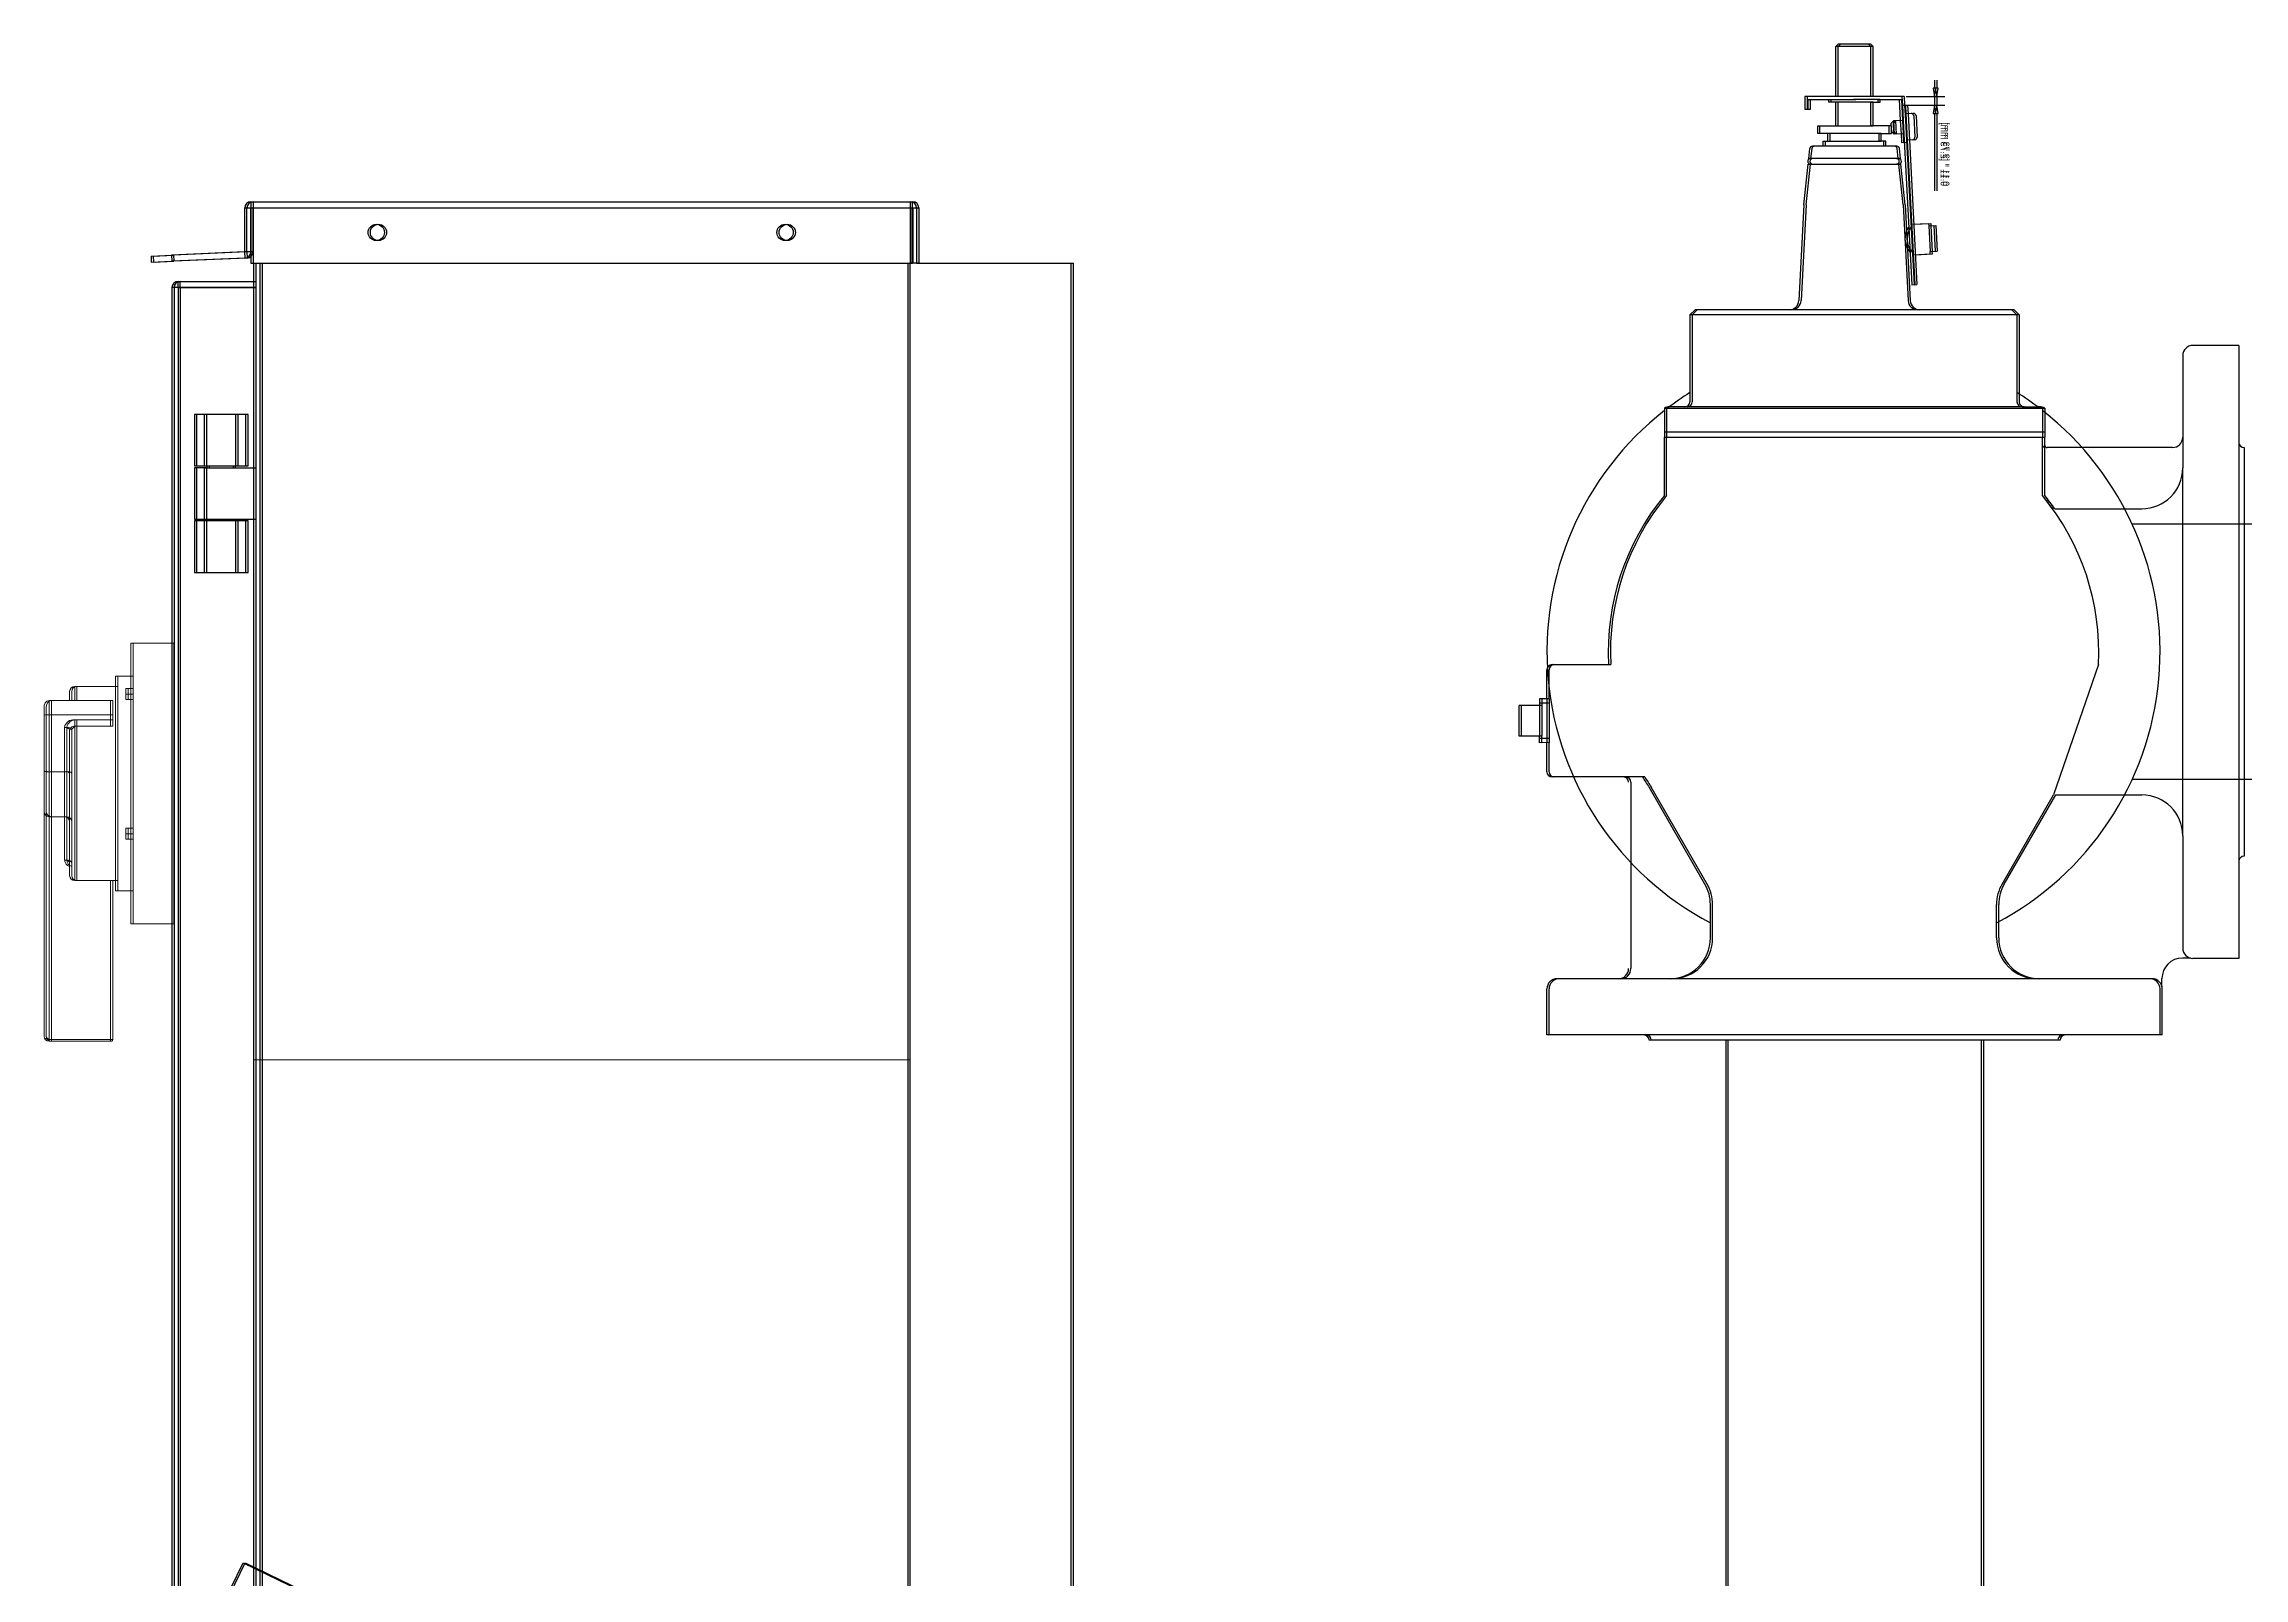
# Model space of a CAD drawing. Header units: inches. Extents: x 2625 to 3066, y 1222 to 1501.
# Drawn here: x 2900.19 to 2927.1, y 1335.55 to 1354.32 of the extents above; entities that cross this region are included whole.
import ezdxf

# ---------------------------------------------------------------- set-up
doc = ezdxf.new("R2010")
doc.units = ezdxf.units.IN
doc.header["$MEASUREMENT"] = 0
for name, color, linetype in [('External Disconnect 1 H1', 7, 'Continuous'), ('Internal Disconnect 1 H1', 7, 'Continuous'), ('WDPUMP', 7, 'Continuous'), ('WEPC', 7, 'Continuous'), ('WSPUMP', 7, 'Continuous')]:
    doc.layers.add(name, color=color, linetype=linetype)

msp = doc.modelspace()

# ---------------------------------------------------------------- linework, layer by layer
at = {"layer": 'External Disconnect 1 H1', "color": 7, "linetype": 'Continuous', "lineweight": 15}
for p, q in [((2902.758, 1341.8906), (2910.758, 1341.8906)), ((2902.758, 1335.6739), (2902.758, 1341.8906)), ((2902.7849, 1341.8906), (2910.7849, 1341.8906)), ((2902.7849, 1335.6739), (2902.7849, 1341.8906)), ((2910.758, 1310.3906), (2910.758, 1341.8906)), ((2910.7849, 1310.3906), (2910.7849, 1341.8906))]:
    msp.add_line(p, q, dxfattribs=at)
at = {"layer": 'External Disconnect 1 H1', "color": 7, "linetype": 'Continuous'}
for points in [[(2902.6288, 1335.7367), (2904.9044, 1334.6316), (2904.1514, 1333.0811), (2901.8758, 1334.1861)], [(2902.6556, 1335.7367), (2904.9312, 1334.6316), (2904.1783, 1333.0811), (2901.9027, 1334.1861)]]:
    msp.add_lwpolyline(points, close=True, dxfattribs=at)
at = {"layer": 'Internal Disconnect 1 H1', "color": 7, "linetype": 'Continuous', "lineweight": 15}
for p, q in [((2901.2569, 1346.9922), (2901.7569, 1346.9922)), ((2901.2569, 1346.9922), (2901.2569, 1343.5547)), ((2901.2838, 1346.9922), (2901.7838, 1346.9922)), ((2901.2838, 1346.9922), (2901.2838, 1343.5547)), ((2901.0694, 1346.586), (2901.2569, 1346.586)), ((2901.0694, 1346.586), (2901.0694, 1343.961)), ((2901.0963, 1346.586), (2901.2838, 1346.586)), ((2901.0963, 1346.586), (2901.0963, 1343.961)), ((2900.5069, 1346.3985), (2900.5069, 1346.29)), ((2900.5338, 1346.3985), (2900.5338, 1346.29)), ((2900.5694, 1346.461), (2901.0694, 1346.461)), ((2900.5694, 1346.29), (2900.5694, 1346.461)), ((2900.5963, 1346.461), (2901.0963, 1346.461)), ((2900.5963, 1346.29), (2900.5963, 1346.461)), ((2901.1944, 1346.4357), (2901.2569, 1346.4357)), ((2901.1944, 1346.3677), (2901.1944, 1346.4357)), ((2901.1944, 1346.3677), (2901.2569, 1346.3677)), ((2901.1944, 1346.2996), (2901.1944, 1346.3677)), ((2901.2213, 1346.4357), (2901.2838, 1346.4357)), ((2901.2213, 1346.3677), (2901.2213, 1346.4357)), ((2901.2213, 1346.3677), (2901.2838, 1346.3677)), ((2901.2213, 1346.2996), (2901.2213, 1346.3677)), ((2900.1944, 1346.2036), (2900.1944, 1346.1112)), ((2900.1944, 1346.1112), (2900.1944, 1345.4281)), ((2900.2213, 1346.2036), (2900.2213, 1346.1112)), ((2900.2213, 1346.1112), (2900.2213, 1345.4281)), ((2900.2569, 1346.29), (2901.0069, 1346.29)), ((2900.2569, 1346.1132), (2900.2569, 1346.29)), ((2900.2569, 1346.1132), (2901.0069, 1346.1132)), ((2900.2569, 1345.4159), (2900.2569, 1346.1132)), ((2900.2838, 1346.29), (2901.0338, 1346.29)), ((2900.2838, 1346.1132), (2900.2838, 1346.29)), ((2900.2838, 1346.1132), (2901.0338, 1346.1132)), ((2900.2838, 1345.4159), (2900.2838, 1346.1132)), ((2901.0069, 1346.054), (2900.5694, 1346.054)), ((2900.5694, 1345.9749), (2900.5694, 1346.054)), ((2901.0338, 1346.054), (2900.5963, 1346.054)), ((2900.5963, 1345.9749), (2900.5963, 1346.054)), ((2901.0069, 1346.29), (2901.0069, 1346.1132)), ((2901.0069, 1346.1132), (2901.0069, 1346.054)), ((2901.0069, 1345.9749), (2901.0069, 1346.054)), ((2901.0338, 1346.29), (2901.0338, 1346.1132)), ((2901.0338, 1346.1132), (2901.0338, 1346.054)), ((2901.0338, 1345.9749), (2901.0338, 1346.054)), ((2901.1944, 1346.2996), (2901.2569, 1346.2996)), ((2901.2213, 1346.2996), (2901.2838, 1346.2996)), ((2900.4444, 1345.9595), (2900.4444, 1345.4159)), ((2900.4566, 1345.9587), (2900.4444, 1345.9595)), ((2900.4683, 1345.9563), (2900.4566, 1345.9587)), ((2900.4791, 1345.9524), (2900.4683, 1345.9563)), ((2900.4713, 1345.9595), (2900.4713, 1345.4159)), ((2900.4834, 1345.9587), (2900.4713, 1345.9595)), ((2900.4886, 1345.9472), (2900.4791, 1345.9524)), ((2900.4952, 1345.9563), (2900.4834, 1345.9587)), ((2900.4963, 1345.9408), (2900.4886, 1345.9472)), ((2900.506, 1345.9524), (2900.4952, 1345.9563)), ((2900.5021, 1345.9335), (2900.4963, 1345.9408)), ((2900.5057, 1345.9256), (2900.5021, 1345.9335)), ((2900.5069, 1345.9174), (2900.5057, 1345.9256)), ((2900.5154, 1345.9472), (2900.506, 1345.9524)), ((2900.5069, 1345.9174), (2900.5069, 1344.1485)), ((2900.5232, 1345.9408), (2900.5154, 1345.9472)), ((2900.529, 1345.9335), (2900.5232, 1345.9408)), ((2900.5326, 1345.9256), (2900.529, 1345.9335)), ((2900.5338, 1345.9174), (2900.5326, 1345.9256)), ((2900.5338, 1345.9174), (2900.5338, 1344.1485)), ((2900.5694, 1345.9749), (2901.0069, 1345.9749)), ((2900.5694, 1344.086), (2900.5694, 1345.9749)), ((2900.5963, 1345.9749), (2901.0338, 1345.9749)), ((2900.5963, 1344.086), (2900.5963, 1345.9749)), ((2900.1944, 1345.6172), (2900.1944, 1345.5805)), ((2900.2213, 1345.6172), (2900.2213, 1345.5805)), ((2900.1944, 1345.4281), (2900.1944, 1344.9297)), ((2900.2213, 1345.4281), (2900.2213, 1344.9297)), ((2900.2569, 1345.4159), (2900.4444, 1345.4159)), ((2900.2569, 1344.8672), (2900.2569, 1345.4159)), ((2900.2838, 1345.4159), (2900.4713, 1345.4159)), ((2900.2838, 1344.8672), (2900.2838, 1345.4159)), ((2900.4444, 1345.4159), (2900.4444, 1344.8672)), ((2900.4713, 1345.4159), (2900.4713, 1344.8672)), ((2900.1944, 1344.9536), (2900.1944, 1342.182)), ((2900.2213, 1344.9536), (2900.2213, 1342.182)), ((2900.4444, 1344.8672), (2900.2569, 1344.8672)), ((2900.2569, 1342.1399), (2900.2569, 1344.8672)), ((2900.4713, 1344.8672), (2900.2838, 1344.8672)), ((2900.2838, 1342.1399), (2900.2838, 1344.8672)), ((2900.4444, 1344.8672), (2900.4444, 1344.3379)), ((2900.4713, 1344.8672), (2900.4713, 1344.3379)), ((2901.1944, 1344.7281), (2901.2569, 1344.7281)), ((2901.1944, 1344.6589), (2901.1944, 1344.7281)), ((2901.2213, 1344.7281), (2901.2838, 1344.7281)), ((2901.2213, 1344.6589), (2901.2213, 1344.7281)), ((2901.1944, 1344.6589), (2901.2569, 1344.6589)), ((2901.1944, 1344.591), (2901.1944, 1344.6589)), ((2901.1944, 1344.591), (2901.2569, 1344.591)), ((2901.2213, 1344.6589), (2901.2838, 1344.6589)), ((2901.2213, 1344.591), (2901.2213, 1344.6589)), ((2901.2213, 1344.591), (2901.2838, 1344.591)), ((2900.4444, 1344.3379), (2900.4566, 1344.3371)), ((2900.4566, 1344.3371), (2900.4683, 1344.3347)), ((2900.4683, 1344.3347), (2900.4791, 1344.3308)), ((2900.4713, 1344.3379), (2900.4834, 1344.3371)), ((2900.4791, 1344.3308), (2900.4886, 1344.3256)), ((2900.4834, 1344.3371), (2900.4952, 1344.3347)), ((2900.4886, 1344.3256), (2900.4963, 1344.3192)), ((2900.4952, 1344.3347), (2900.506, 1344.3308)), ((2900.4963, 1344.3192), (2900.5021, 1344.3119)), ((2900.5021, 1344.3119), (2900.5057, 1344.304)), ((2900.5057, 1344.304), (2900.5069, 1344.2958)), ((2900.506, 1344.3308), (2900.5154, 1344.3256)), ((2900.5154, 1344.3256), (2900.5232, 1344.3192)), ((2900.5232, 1344.3192), (2900.529, 1344.3119)), ((2900.529, 1344.3119), (2900.5326, 1344.304)), ((2900.5326, 1344.304), (2900.5338, 1344.2958)), ((2901.0694, 1344.086), (2900.5694, 1344.086)), ((2901.0963, 1344.086), (2900.5963, 1344.086)), ((2901.0069, 1344.086), (2901.0069, 1342.1399)), ((2901.0338, 1344.086), (2901.0338, 1342.1399)), ((2901.2569, 1343.961), (2901.0694, 1343.961)), ((2901.2838, 1343.961), (2901.0963, 1343.961)), ((2901.7569, 1343.5547), (2901.2569, 1343.5547)), ((2901.7838, 1343.5547), (2901.2838, 1343.5547)), ((2900.1944, 1342.182), (2900.1956, 1342.1738)), ((2900.1956, 1342.1738), (2900.1991, 1342.1659)), ((2900.1991, 1342.1659), (2900.2049, 1342.1586)), ((2900.2049, 1342.1586), (2900.2127, 1342.1522)), ((2900.2127, 1342.1522), (2900.2221, 1342.147)), ((2900.2213, 1342.182), (2900.2225, 1342.1738)), ((2900.2221, 1342.147), (2900.2329, 1342.1431)), ((2900.2225, 1342.1738), (2900.226, 1342.1659)), ((2900.226, 1342.1659), (2900.2318, 1342.1586)), ((2900.2318, 1342.1586), (2900.2396, 1342.1522)), ((2900.2329, 1342.1431), (2900.2447, 1342.1407)), ((2900.2396, 1342.1522), (2900.249, 1342.147)), ((2900.2447, 1342.1407), (2900.2569, 1342.1399)), ((2900.249, 1342.147), (2900.2598, 1342.1431)), ((2901.0069, 1342.1399), (2900.2569, 1342.1399)), ((2900.2569, 1342.1195), (2900.2569, 1342.1399)), ((2900.9886, 1342.1195), (2900.2569, 1342.1195)), ((2900.2598, 1342.1431), (2900.2716, 1342.1407)), ((2900.2716, 1342.1407), (2900.2838, 1342.1399)), ((2901.0338, 1342.1399), (2900.2838, 1342.1399)), ((2900.2838, 1342.1195), (2900.2838, 1342.1399)), ((2901.0154, 1342.1195), (2900.2838, 1342.1195)), ((2901.0069, 1342.1378), (2901.0069, 1342.1399)), ((2901.0338, 1342.1378), (2901.0338, 1342.1399))]:
    msp.add_line(p, q, dxfattribs=at)
at = {"layer": 'Internal Disconnect 1 H1', "color": 7, "linetype": 'Continuous', "lineweight": 15, "ltscale": 5}
for p, q in [((2901.7569, 1346.9922), (2901.7569, 1343.5547)), ((2901.7838, 1346.9922), (2901.7838, 1343.5547))]:
    msp.add_line(p, q, dxfattribs=at)
at = {"layer": 'Internal Disconnect 1 H1', "color": 7, "linetype": 'Continuous', "lineweight": 15}
for centre, radius, start, end in [((2900.5694, 1346.3985), 0.0625, 90, 180), ((2900.5963, 1346.3985), 0.0625, 90, 180), ((2900.2711, 1346.2139), 0.0774, 100.59591, 187.64363), ((2900.2413, 1345.6198), 0.4936, 88.188, 95.45062), ((2900.298, 1346.2139), 0.0774, 100.59591, 187.64363), ((2900.2681, 1345.6198), 0.4936, 88.188, 95.45062), ((2900.5582, 1345.9388), 0.1157, 84.46653, 169.67536), ((2900.5851, 1345.9388), 0.1157, 84.46653, 169.67536), ((2900.5658, 1345.916), 0.059, 86.56777, 178.67973), ((2900.5927, 1345.916), 0.059, 86.56777, 178.67973), ((2900.2411, 1345.5014), 0.0869, 237.46461, 280.42911), ((2900.268, 1345.5014), 0.0869, 237.46461, 280.42911), ((2900.4619, 1345.352), 0.0663, 47.26922, 105.33141), ((2900.4888, 1345.352), 0.0663, 47.26922, 105.33141), ((2900.2569, 1344.9297), 0.0625, 180, 270), ((2900.2838, 1344.9297), 0.0625, 180, 270), ((2900.4444, 1344.8047), 0.0625, 0, 90), ((2900.4713, 1344.8047), 0.0625, 0, 90), ((2900.5401, 1344.3465), 0.0961, 185.1377, 249.78123), ((2900.567, 1344.3465), 0.0961, 185.1377, 249.78123), ((2900.5694, 1344.1485), 0.0625, 180, 270), ((2900.5963, 1344.1485), 0.0625, 180, 270), ((2900.2569, 1342.182), 0.0625, 180, 270), ((2900.2838, 1342.182), 0.0625, 180, 270), ((2900.9904, 1342.136), 0.0166, 263.78448, 6.21552), ((2901.0172, 1342.136), 0.0166, 263.78448, 6.21552)]:
    msp.add_arc(centre, radius, start, end, dxfattribs=at)
at = {"layer": 'WDPUMP', "color": 7, "linetype": 'Continuous'}
for p, q in [((2922.1129, 1354.2901), (2922.1442, 1354.3214)), ((2922.1129, 1353.6793), (2922.1129, 1354.2901)), ((2922.5409, 1354.2901), (2922.1129, 1354.2901)), ((2922.1442, 1354.3214), (2922.5096, 1354.3214)), ((2922.5409, 1354.2901), (2922.5096, 1354.3214)), ((2922.5409, 1353.6793), (2922.5409, 1354.2901)), ((2923.3182, 1353.8793), (2923.3182, 1353.7793)), ((2922.9204, 1353.6793), (2921.7334, 1353.6793)), ((2921.7334, 1353.6793), (2921.7334, 1353.5184)), ((2921.7693, 1353.6434), (2922.0269, 1353.6434)), ((2921.7693, 1353.6434), (2921.7693, 1353.5184)), ((2922.0269, 1353.6434), (2922.3269, 1353.6434)), ((2922.0269, 1353.6084), (2922.0269, 1353.6434)), ((2922.1129, 1353.6084), (2922.0269, 1353.6084)), ((2922.5409, 1353.6084), (2922.1129, 1353.6084)), ((2922.1129, 1353.3186), (2922.1129, 1353.6084)), ((2922.6269, 1353.6434), (2922.3269, 1353.6434)), ((2922.5409, 1353.6084), (2922.6269, 1353.6084)), ((2922.5409, 1353.3186), (2922.5409, 1353.6084)), ((2922.6269, 1353.6084), (2922.6269, 1353.6434)), ((2922.6269, 1353.6434), (2922.8863, 1353.6434)), ((2922.8863, 1353.6434), (2922.8998, 1353.385)), ((2922.9204, 1353.6793), (2922.926, 1353.5718)), ((2922.9704, 1353.6793), (2923.4182, 1353.6793)), ((2923.3358, 1353.7793), (2923.3006, 1353.7793)), ((2923.3006, 1353.7793), (2923.3182, 1353.6793)), ((2923.3182, 1353.6793), (2923.3358, 1353.7793)), ((2923.3182, 1353.6793), (2923.3182, 1353.5718)), ((2921.7693, 1353.5184), (2921.7334, 1353.5184)), ((2921.8894, 1353.3186), (2922.1129, 1353.3186)), ((2921.8894, 1353.2249), (2921.8894, 1353.3186)), ((2922.1129, 1353.3186), (2922.5409, 1353.3186)), ((2922.7644, 1353.3186), (2922.5409, 1353.3186)), ((2922.7644, 1353.2249), (2922.7644, 1353.3186)), ((2922.8149, 1353.3805), (2922.7859, 1353.3484)), ((2922.7859, 1353.3484), (2922.7913, 1353.2459)), ((2922.8998, 1353.385), (2922.8149, 1353.3805)), ((2922.8149, 1353.3805), (2922.8234, 1353.217)), ((2922.8998, 1353.385), (2922.9084, 1353.2214)), ((2922.926, 1353.5718), (2922.9618, 1353.5737)), ((2922.926, 1353.5718), (2922.9357, 1353.3869)), ((2922.9357, 1353.3869), (2922.9443, 1353.2233)), ((2922.9618, 1353.5737), (2922.9674, 1353.4675)), ((2923.0321, 1353.4709), (2922.9674, 1353.4675)), ((2922.9674, 1353.4675), (2922.9842, 1353.1464)), ((2922.976, 1353.5718), (2923.4182, 1353.5718)), ((2923.065, 1353.4413), (2923.0786, 1353.1827)), ((2923.3182, 1353.5718), (2923.3006, 1353.4718)), ((2923.3006, 1353.4718), (2923.3358, 1353.4718)), ((2923.3358, 1353.4718), (2923.3182, 1353.5718)), ((2923.3182, 1353.4718), (2923.3182, 1353.3718)), ((2923.3182, 1353.3718), (2923.3182, 1352.5227)), ((2921.7797, 1352.9187), (2921.7927, 1353.0419)), ((2922.8299, 1353.0699), (2921.8238, 1353.0699)), ((2922.0144, 1353.2249), (2921.8894, 1353.2249)), ((2921.9564, 1353.1311), (2922.0144, 1353.1311)), ((2921.9564, 1353.0699), (2921.9564, 1353.1311)), ((2922.6394, 1353.2249), (2922.0144, 1353.2249)), ((2922.0144, 1353.1311), (2922.0144, 1353.2249)), ((2922.0144, 1353.1311), (2922.6394, 1353.1311)), ((2922.6394, 1353.1311), (2922.6394, 1353.2249)), ((2922.6394, 1353.2249), (2922.7644, 1353.2249)), ((2922.6974, 1353.1311), (2922.6394, 1353.1311)), ((2922.6974, 1353.0699), (2922.6974, 1353.1311)), ((2922.8234, 1353.217), (2922.7913, 1353.2459)), ((2922.9084, 1353.2214), (2922.8234, 1353.217)), ((2922.874, 1352.9187), (2922.861, 1353.0419)), ((2922.9084, 1353.2214), (2922.9139, 1353.1176)), ((2922.9139, 1353.1176), (2922.9497, 1353.1194)), ((2922.9443, 1353.2233), (2923.0411, 1351.3761)), ((2923.049, 1353.1498), (2922.9842, 1353.1464)), ((2922.9842, 1353.1464), (2923.0769, 1351.378)), ((2921.7202, 1352.3526), (2921.7727, 1352.8517)), ((2921.7727, 1352.8517), (2922.881, 1352.8517)), ((2921.7727, 1352.8517), (2921.8001, 1352.8517)), ((2922.874, 1352.9187), (2921.7797, 1352.9187)), ((2921.8001, 1352.9187), (2921.7797, 1352.9187)), ((2922.8537, 1352.9187), (2922.874, 1352.9187)), ((2922.881, 1352.8517), (2922.8537, 1352.8517)), ((2922.9335, 1352.3526), (2922.881, 1352.8517)), ((2921.7202, 1352.3526), (2921.6589, 1351.1813)), ((2922.9335, 1352.3526), (2922.9949, 1351.1813)), ((2923.0382, 1352.116), (2923.2452, 1352.1268)), ((2923.2452, 1352.1268), (2923.2468, 1352.0957)), ((2923.2468, 1352.0957), (2923.3092, 1352.0989)), ((2923.2468, 1352.0957), (2923.2632, 1351.7835)), ((2923.3092, 1352.0989), (2923.3256, 1351.7868)), ((2923.0579, 1351.7415), (2923.2648, 1351.7523)), ((2923.2632, 1351.7835), (2923.3256, 1351.7868)), ((2923.2648, 1351.7523), (2923.2632, 1351.7835)), ((2923.0411, 1351.3761), (2923.0769, 1351.378)), ((2920.3894, 1351.0694), (2920.3269, 1351.0069)), ((2924.3269, 1351.0069), (2920.3269, 1351.0069)), ((2920.3269, 1351.0069), (2920.3269, 1349.9449)), ((2924.2644, 1351.0694), (2920.3894, 1351.0694)), ((2924.2644, 1351.0694), (2924.3269, 1351.0069)), ((2924.3269, 1351.0069), (2924.3269, 1349.9449)), ((2920.0144, 1349.8657), (2924.6394, 1349.8657)), ((2920.0144, 1349.8657), (2920.0144, 1349.5089)), ((2920.2644, 1349.8824), (2920.0769, 1349.8824)), ((2924.3894, 1349.8824), (2920.2644, 1349.8824)), ((2924.3894, 1349.8824), (2924.5769, 1349.8824)), ((2924.6394, 1349.8657), (2924.6394, 1349.5089)), ((2924.6394, 1349.5699), (2920.0144, 1349.5699)), ((2920.0144, 1349.5089), (2924.6394, 1349.5089)), ((2920.0144, 1348.7946), (2920.0144, 1349.5089)), ((2924.6394, 1348.7946), (2924.6394, 1349.5089)), ((2937.7945, 1348.4464), (2925.7358, 1348.4464)), ((2918.5769, 1346.3075), (2918.5769, 1346.6652)), ((2918.6394, 1346.7277), (2919.3312, 1346.7277)), ((2925.3228, 1346.7277), (2924.7737, 1345.1339)), ((2918.488, 1346.2277), (2918.238, 1346.2277)), ((2918.238, 1345.8527), (2918.238, 1346.2277)), ((2918.5769, 1346.3075), (2918.488, 1346.3102)), ((2918.488, 1346.3102), (2918.488, 1346.2277)), ((2918.5769, 1346.2562), (2918.488, 1346.2562)), ((2918.488, 1346.2277), (2918.488, 1345.8527)), ((2918.5769, 1346.3075), (2918.5769, 1345.773)), ((2918.488, 1345.8527), (2918.238, 1345.8527)), ((2918.488, 1345.7702), (2918.488, 1345.8527)), ((2918.5769, 1345.8242), (2918.488, 1345.8242)), ((2918.5769, 1345.773), (2918.488, 1345.7702)), ((2918.5769, 1345.4152), (2918.5769, 1345.773)), ((2919.7474, 1345.3527), (2918.6394, 1345.3527)), ((2937.7945, 1345.3214), (2925.7358, 1345.3214)), ((2920.5099, 1344.0429), (2919.8259, 1345.2276)), ((2924.1439, 1344.0429), (2924.7737, 1345.1339)), ((2920.5769, 1343.3839), (2920.5769, 1343.7929)), ((2924.0769, 1343.3839), (2924.0769, 1343.7929)), ((2920.0769, 1342.8839), (2918.7019, 1342.8839)), ((2924.5769, 1342.8839), (2920.0769, 1342.8839)), ((2925.9519, 1342.8839), (2924.5769, 1342.8839)), ((2918.5769, 1342.1964), (2918.5769, 1342.7589)), ((2926.0769, 1342.1964), (2926.0769, 1342.7589)), ((2919.7644, 1342.1964), (2918.5769, 1342.1964)), ((2924.8894, 1342.1964), (2919.7644, 1342.1964)), ((2924.8269, 1342.1339), (2919.8269, 1342.1339)), ((2920.7644, 1342.1339), (2920.7644, 1308.3906)), ((2923.8894, 1342.1339), (2923.8894, 1308.3906)), ((2926.0769, 1342.1964), (2924.8894, 1342.1964))]:
    msp.add_line(p, q, dxfattribs=at)
for centre, radius, start, end in [((2923.0338, 1353.4397), 0.0313, 3, 93), ((2921.8238, 1353.0386), 0.0313, 90, 174), ((2922.8299, 1353.0386), 0.0313, 6, 90), ((2923.0473, 1353.181), 0.0313, 273, 3), ((2921.8001, 1352.8852), 0.0335, 90, 270), ((2922.8537, 1352.8852), 0.0335, 270, 90), ((2923.2008, 1351.9367), 0.2451, 143.38148, 222.61852), ((2921.5409, 1351.1875), 0.1181, 270, 357), ((2923.1128, 1351.1875), 0.1181, 183, 270), ((2922.3269, 1346.8839), 3.75, 128.07312, 242.18186), ((2920.0769, 1349.7574), 0.125, 90, 120), ((2922.3269, 1346.8839), 3.75, 122.23095, 127.33207), ((2920.2644, 1349.9449), 0.0625, 270, 0), ((2922.3269, 1346.8839), 3.75, 297.81814, 51.92688), ((2922.3269, 1346.8839), 3.75, 52.66793, 57.76905), ((2924.3894, 1349.9449), 0.0625, 180, 270), ((2924.5769, 1349.7574), 0.125, 60, 90), ((2924.6702, 1349.4152), 0.0313, 190.25487, 270), ((2922.3269, 1346.8839), 3, 140.42878, 182.98455), ((2922.3269, 1346.8839), 3, 35.68533, 39.57122), ((2922.3269, 1346.8839), 3, 357.01545, 39.57122), ((2918.6394, 1346.6652), 0.0625, 90, 180), ((2918.6394, 1345.4152), 0.0625, 180, 270), ((2919.5144, 1345.2902), 0.0625, 0, 90), ((2922.3269, 1346.8839), 3, 210.69048, 213.607), ((2920.0769, 1343.7929), 0.5, 0, 30), ((2924.5769, 1343.7929), 0.5, 150, 180), ((2920.0769, 1343.3839), 0.5, 270, 0), ((2924.5769, 1343.3839), 0.5, 180, 270), ((2918.7019, 1342.7589), 0.125, 90, 180), ((2919.4519, 1343.0089), 0.125, 270, 0), ((2925.9519, 1342.7589), 0.125, 0, 90), ((2919.7644, 1342.1339), 0.0625, 0, 90), ((2924.8894, 1342.1339), 0.0625, 90, 180)]:
    msp.add_arc(centre, radius, start, end, dxfattribs=at)
at = {"layer": 'WEPC', "color": 7, "linetype": 'Continuous'}
for p, q in [((2902.6487, 1352.3149), (2902.7234, 1352.3149)), ((2902.6487, 1351.7778), (2902.6487, 1352.3149)), ((2902.6755, 1352.3149), (2902.7502, 1352.3149)), ((2902.6755, 1351.7778), (2902.6755, 1352.3149)), ((2902.7234, 1351.7778), (2902.7234, 1352.3149)), ((2902.7244, 1352.3906), (2902.7244, 1352.3149)), ((2902.7244, 1352.3906), (2910.7917, 1352.3906)), ((2902.7244, 1352.3149), (2910.7917, 1352.3149)), ((2902.7244, 1352.3149), (2902.7244, 1351.6406)), ((2902.7502, 1351.7778), (2902.7502, 1352.3149)), ((2902.7512, 1352.3906), (2902.7512, 1352.3149)), ((2902.7512, 1352.3906), (2910.8186, 1352.3906)), ((2902.7512, 1352.3149), (2910.8186, 1352.3149)), ((2902.7512, 1352.3149), (2902.7512, 1351.6406)), ((2910.7917, 1352.3149), (2910.7917, 1352.3906)), ((2910.7917, 1351.6406), (2910.7917, 1352.3149)), ((2910.7927, 1352.3149), (2910.8674, 1352.3149)), ((2910.7927, 1352.3149), (2910.7927, 1351.6406)), ((2910.8186, 1352.3149), (2910.8186, 1352.3906)), ((2910.8186, 1351.6406), (2910.8186, 1352.3149)), ((2910.8196, 1352.3149), (2910.8943, 1352.3149)), ((2910.8196, 1352.3149), (2910.8196, 1351.6406)), ((2910.8674, 1352.3149), (2910.8674, 1351.6406)), ((2910.8943, 1352.3149), (2910.8943, 1351.6406)), ((2901.5025, 1351.7268), (2901.7523, 1351.7377)), ((2901.5025, 1351.7268), (2901.5058, 1351.6522)), ((2901.5294, 1351.7268), (2901.7792, 1351.7377)), ((2901.5294, 1351.7268), (2901.5327, 1351.6522)), ((2902.6477, 1351.7768), (2901.7523, 1351.7377)), ((2901.7523, 1351.7377), (2901.7555, 1351.6631)), ((2902.651, 1351.7022), (2901.7555, 1351.6631)), ((2902.6746, 1351.7768), (2901.7792, 1351.7377)), ((2901.7792, 1351.7377), (2901.7824, 1351.6631)), ((2902.6778, 1351.7022), (2901.7824, 1351.6631)), ((2902.6477, 1351.7768), (2902.651, 1351.7022)), ((2902.7234, 1351.7778), (2902.6487, 1351.7778)), ((2902.6746, 1351.7768), (2902.6778, 1351.7022)), ((2902.7502, 1351.7778), (2902.6755, 1351.7778)), ((2901.5058, 1351.6522), (2901.7555, 1351.6631)), ((2901.5327, 1351.6522), (2901.7824, 1351.6631)), ((2902.7244, 1351.6406), (2910.7917, 1351.6406)), ((2902.7512, 1351.6406), (2910.8186, 1351.6406)), ((2902.758, 1351.6406), (2902.758, 1335.6739)), ((2902.7849, 1351.6406), (2902.7849, 1335.6739)), ((2902.8337, 1351.6406), (2902.8337, 1335.6372)), ((2902.8606, 1351.6406), (2902.8606, 1335.6372)), ((2910.758, 1351.6406), (2910.758, 1310.3906)), ((2910.7849, 1351.6406), (2910.7849, 1310.3906)), ((2910.8674, 1351.6406), (2910.7927, 1351.6406)), ((2910.8943, 1351.6406), (2910.8196, 1351.6406)), ((2910.8674, 1351.6406), (2912.758, 1351.6406)), ((2910.8943, 1351.6406), (2912.7849, 1351.6406)), ((2912.758, 1286.3906), (2912.758, 1351.6406)), ((2912.7849, 1286.3906), (2912.7849, 1351.6406)), ((2901.8337, 1351.34), (2901.758, 1351.34)), ((2901.758, 1351.34), (2901.758, 1311.3039)), ((2901.8606, 1351.34), (2901.7849, 1351.34)), ((2901.7849, 1351.34), (2901.7849, 1311.3039)), ((2901.8337, 1351.341), (2901.8337, 1351.4157)), ((2901.8337, 1351.4157), (2902.758, 1351.4157)), ((2901.8337, 1351.341), (2902.758, 1351.341)), ((2901.8337, 1351.34), (2901.8337, 1311.3039)), ((2902.758, 1351.34), (2901.8337, 1351.34)), ((2901.8606, 1351.341), (2901.8606, 1351.4157)), ((2901.8606, 1351.4157), (2902.7849, 1351.4157)), ((2901.8606, 1351.341), (2902.7849, 1351.341)), ((2901.8606, 1351.34), (2901.8606, 1311.3039)), ((2902.7849, 1351.34), (2901.8606, 1351.34)), ((2902.033, 1349.7882), (2902.033, 1349.1582)), ((2902.158, 1349.7882), (2902.033, 1349.7882)), ((2902.0599, 1349.7882), (2902.0599, 1349.1582)), ((2902.1849, 1349.7882), (2902.0599, 1349.7882)), ((2902.158, 1349.1582), (2902.158, 1349.7882)), ((2902.538, 1349.7882), (2902.158, 1349.7882)), ((2902.1849, 1349.1582), (2902.1849, 1349.7882)), ((2902.5649, 1349.7882), (2902.1849, 1349.7882)), ((2902.538, 1349.7882), (2902.538, 1349.1582)), ((2902.663, 1349.7882), (2902.538, 1349.7882)), ((2902.5649, 1349.7882), (2902.5649, 1349.1582)), ((2902.6899, 1349.7882), (2902.5649, 1349.7882)), ((2902.663, 1349.1582), (2902.663, 1349.7882)), ((2902.6899, 1349.1582), (2902.6899, 1349.7882)), ((2902.033, 1349.1582), (2902.158, 1349.1582)), ((2902.033, 1349.137), (2902.033, 1348.507)), ((2902.158, 1349.137), (2902.033, 1349.137)), ((2902.0599, 1349.1582), (2902.1849, 1349.1582)), ((2902.0599, 1349.137), (2902.0599, 1348.507)), ((2902.1849, 1349.137), (2902.0599, 1349.137)), ((2902.158, 1349.1582), (2902.538, 1349.1582)), ((2902.158, 1349.137), (2902.758, 1349.137)), ((2902.158, 1348.507), (2902.158, 1349.137)), ((2902.1849, 1349.1582), (2902.5649, 1349.1582)), ((2902.1849, 1349.137), (2902.7849, 1349.137)), ((2902.1849, 1348.507), (2902.1849, 1349.137)), ((2902.1905, 1349.137), (2902.1905, 1349.1582)), ((2902.2174, 1349.137), (2902.2174, 1349.1582)), ((2902.5055, 1349.1582), (2902.5055, 1349.137)), ((2902.5324, 1349.1582), (2902.5324, 1349.137)), ((2902.538, 1349.1582), (2902.663, 1349.1582)), ((2902.5649, 1349.1582), (2902.6899, 1349.1582)), ((2902.033, 1348.507), (2902.158, 1348.507)), ((2902.033, 1348.4857), (2902.033, 1347.8557)), ((2902.158, 1348.4857), (2902.033, 1348.4857)), ((2902.0599, 1348.507), (2902.1849, 1348.507)), ((2902.0599, 1348.4857), (2902.0599, 1347.8557)), ((2902.1849, 1348.4857), (2902.0599, 1348.4857)), ((2902.158, 1348.507), (2902.758, 1348.507)), ((2902.538, 1348.4857), (2902.158, 1348.4857)), ((2902.158, 1347.8557), (2902.158, 1348.4857)), ((2902.1849, 1348.507), (2902.7849, 1348.507)), ((2902.5649, 1348.4857), (2902.1849, 1348.4857)), ((2902.1849, 1347.8557), (2902.1849, 1348.4857)), ((2902.1905, 1348.4857), (2902.1905, 1348.507)), ((2902.2174, 1348.4857), (2902.2174, 1348.507)), ((2902.5055, 1348.507), (2902.5055, 1348.4857)), ((2902.5324, 1348.507), (2902.5324, 1348.4857)), ((2902.538, 1348.4857), (2902.538, 1347.8557)), ((2902.663, 1348.4857), (2902.538, 1348.4857)), ((2902.5649, 1348.4857), (2902.5649, 1347.8557)), ((2902.6899, 1348.4857), (2902.5649, 1348.4857)), ((2902.663, 1347.8557), (2902.663, 1348.4857)), ((2902.6899, 1347.8557), (2902.6899, 1348.4857)), ((2902.033, 1347.8557), (2902.158, 1347.8557)), ((2902.0599, 1347.8557), (2902.1849, 1347.8557)), ((2902.158, 1347.8557), (2902.538, 1347.8557)), ((2902.1849, 1347.8557), (2902.5649, 1347.8557)), ((2902.538, 1347.8557), (2902.663, 1347.8557)), ((2902.5649, 1347.8557), (2902.6899, 1347.8557)), ((2902.758, 1335.6739), (2902.758, 1333.7577)), ((2902.7849, 1335.6739), (2902.7849, 1333.7577)), ((2902.8337, 1335.6372), (2902.8337, 1333.721)), ((2902.8606, 1335.6372), (2902.8606, 1333.721))]:
    msp.add_line(p, q, dxfattribs=at)
for centre in [(2904.258, 1352.0156), (2904.2849, 1352.0156), (2909.258, 1352.0156), (2909.2849, 1352.0156)]:
    msp.add_circle(centre, 0.0995, dxfattribs=at)
for centre, radius, start, end in [((2902.7244, 1352.3149), 0.0757, 90, 180), ((2902.7512, 1352.3149), 0.0757, 90, 180), ((2902.7244, 1352.3149), 0.001, 90, 180), ((2902.7512, 1352.3149), 0.001, 90, 180), ((2910.7917, 1352.3149), 0.0757, 0, 90), ((2910.7917, 1352.3149), 0.001, 0, 90), ((2910.8186, 1352.3149), 0.0757, 0, 90), ((2910.8186, 1352.3149), 0.001, 0, 90), ((2902.6477, 1351.7778), 0.001, 272.5, 0), ((2902.6477, 1351.7778), 0.0757, 272.5, 0), ((2902.6745, 1351.7778), 0.001, 272.5, 0), ((2902.6745, 1351.7778), 0.0757, 272.5, 0), ((2901.8337, 1351.34), 0.0757, 90, 180), ((2901.8606, 1351.34), 0.0757, 90, 180), ((2901.8337, 1351.34), 0.001, 90, 180), ((2901.8606, 1351.34), 0.001, 90, 180)]:
    msp.add_arc(centre, radius, start, end, dxfattribs=at)
at = {"layer": 'WSPUMP', "color": 7, "linetype": 'Continuous'}
for p, q in [((2922.1398, 1354.2901), (2922.1711, 1354.3214)), ((2922.1398, 1353.6793), (2922.1398, 1354.2901)), ((2922.5678, 1354.2901), (2922.1398, 1354.2901)), ((2922.1711, 1354.3214), (2922.5365, 1354.3214)), ((2922.5678, 1354.2901), (2922.5365, 1354.3214)), ((2922.5678, 1353.6793), (2922.5678, 1354.2901)), ((2923.3451, 1353.8793), (2923.3451, 1353.7793)), ((2922.9473, 1353.6793), (2921.7603, 1353.6793)), ((2921.7603, 1353.6793), (2921.7603, 1353.5184)), ((2921.7962, 1353.6434), (2922.0538, 1353.6434)), ((2921.7962, 1353.6434), (2921.7962, 1353.5184)), ((2922.0538, 1353.6434), (2922.3538, 1353.6434)), ((2922.0538, 1353.6084), (2922.0538, 1353.6434)), ((2922.1398, 1353.6084), (2922.0538, 1353.6084)), ((2922.5678, 1353.6084), (2922.1398, 1353.6084)), ((2922.1398, 1353.3186), (2922.1398, 1353.6084)), ((2922.6538, 1353.6434), (2922.3538, 1353.6434)), ((2922.5678, 1353.6084), (2922.6538, 1353.6084)), ((2922.5678, 1353.3186), (2922.5678, 1353.6084)), ((2922.6538, 1353.6084), (2922.6538, 1353.6434)), ((2922.6538, 1353.6434), (2922.9132, 1353.6434)), ((2922.9132, 1353.6434), (2922.9267, 1353.385)), ((2922.9473, 1353.6793), (2922.9529, 1353.5718)), ((2922.9973, 1353.6793), (2923.4451, 1353.6793)), ((2923.3627, 1353.7793), (2923.3275, 1353.7793)), ((2923.3275, 1353.7793), (2923.3451, 1353.6793)), ((2923.3451, 1353.6793), (2923.3627, 1353.7793)), ((2923.3451, 1353.6793), (2923.3451, 1353.5718)), ((2921.7962, 1353.5184), (2921.7603, 1353.5184)), ((2921.9163, 1353.3186), (2922.1398, 1353.3186)), ((2921.9163, 1353.2249), (2921.9163, 1353.3186)), ((2922.1398, 1353.3186), (2922.5678, 1353.3186)), ((2922.7913, 1353.3186), (2922.5678, 1353.3186)), ((2922.7913, 1353.2249), (2922.7913, 1353.3186)), ((2922.8417, 1353.3805), (2922.8128, 1353.3484)), ((2922.8128, 1353.3484), (2922.8182, 1353.2459)), ((2922.9267, 1353.385), (2922.8417, 1353.3805)), ((2922.8417, 1353.3805), (2922.8503, 1353.217)), ((2922.9267, 1353.385), (2922.9353, 1353.2214)), ((2922.9529, 1353.5718), (2922.9887, 1353.5737)), ((2922.9529, 1353.5718), (2922.9626, 1353.3869)), ((2922.9626, 1353.3869), (2922.9712, 1353.2233)), ((2922.9887, 1353.5737), (2922.9943, 1353.4675)), ((2923.059, 1353.4709), (2922.9943, 1353.4675)), ((2922.9943, 1353.4675), (2923.0111, 1353.1464)), ((2923.0029, 1353.5718), (2923.4451, 1353.5718)), ((2923.0919, 1353.4413), (2923.1055, 1353.1827)), ((2923.3451, 1353.5718), (2923.3275, 1353.4718)), ((2923.3275, 1353.4718), (2923.3627, 1353.4718)), ((2923.3627, 1353.4718), (2923.3451, 1353.5718)), ((2923.3451, 1353.4718), (2923.3451, 1353.3718)), ((2923.3451, 1353.3718), (2923.3451, 1352.5227)), ((2921.8066, 1352.9187), (2921.8196, 1353.0419)), ((2922.8568, 1353.0699), (2921.8507, 1353.0699)), ((2922.0413, 1353.2249), (2921.9163, 1353.2249)), ((2921.9833, 1353.1311), (2922.0413, 1353.1311)), ((2921.9833, 1353.0699), (2921.9833, 1353.1311)), ((2922.6663, 1353.2249), (2922.0413, 1353.2249)), ((2922.0413, 1353.1311), (2922.0413, 1353.2249)), ((2922.0413, 1353.1311), (2922.6663, 1353.1311)), ((2922.6663, 1353.1311), (2922.6663, 1353.2249)), ((2922.6663, 1353.2249), (2922.7913, 1353.2249)), ((2922.7243, 1353.1311), (2922.6663, 1353.1311)), ((2922.7243, 1353.0699), (2922.7243, 1353.1311)), ((2922.8503, 1353.217), (2922.8182, 1353.2459)), ((2922.9353, 1353.2214), (2922.8503, 1353.217)), ((2922.9009, 1352.9187), (2922.8879, 1353.0419)), ((2922.9353, 1353.2214), (2922.9407, 1353.1176)), ((2922.9407, 1353.1176), (2922.9766, 1353.1194)), ((2922.9712, 1353.2233), (2923.068, 1351.3761)), ((2923.0758, 1353.1498), (2923.0111, 1353.1464)), ((2923.0111, 1353.1464), (2923.1038, 1351.378)), ((2921.7471, 1352.3526), (2921.7996, 1352.8517)), ((2921.7996, 1352.8517), (2922.9079, 1352.8517)), ((2921.7996, 1352.8517), (2921.827, 1352.8517)), ((2922.9009, 1352.9187), (2921.8066, 1352.9187)), ((2921.827, 1352.9187), (2921.8066, 1352.9187)), ((2922.8806, 1352.9187), (2922.9009, 1352.9187)), ((2922.9079, 1352.8517), (2922.8806, 1352.8517)), ((2922.9604, 1352.3526), (2922.9079, 1352.8517)), ((2921.7471, 1352.3526), (2921.6858, 1351.1813)), ((2922.9604, 1352.3526), (2923.0218, 1351.1813)), ((2923.0651, 1352.116), (2923.272, 1352.1268)), ((2923.272, 1352.1268), (2923.2737, 1352.0957)), ((2923.2737, 1352.0957), (2923.3361, 1352.0989)), ((2923.2737, 1352.0957), (2923.29, 1351.7835)), ((2923.3361, 1352.0989), (2923.3525, 1351.7868)), ((2923.0848, 1351.7415), (2923.2917, 1351.7523)), ((2923.29, 1351.7835), (2923.3525, 1351.7868)), ((2923.2917, 1351.7523), (2923.29, 1351.7835)), ((2923.068, 1351.3761), (2923.1038, 1351.378)), ((2920.4163, 1351.0694), (2920.3538, 1351.0069)), ((2924.3538, 1351.0069), (2920.3538, 1351.0069)), ((2920.3538, 1351.0069), (2920.3538, 1349.9449)), ((2924.2913, 1351.0694), (2920.4163, 1351.0694)), ((2924.2913, 1351.0694), (2924.3538, 1351.0069)), ((2924.3538, 1351.0069), (2924.3538, 1349.9449)), ((2927.0413, 1350.6339), (2926.4788, 1350.6339)), ((2927.0413, 1350.6339), (2927.0413, 1349.4464)), ((2926.3538, 1350.5089), (2926.3538, 1349.1339)), ((2920.0413, 1349.8657), (2924.6663, 1349.8657)), ((2920.0413, 1349.8657), (2920.0413, 1349.5089)), ((2920.2913, 1349.8824), (2920.1038, 1349.8824)), ((2924.4163, 1349.8824), (2920.2913, 1349.8824)), ((2924.4163, 1349.8824), (2924.6038, 1349.8824)), ((2924.6663, 1349.8657), (2924.6663, 1349.5089)), ((2924.6663, 1349.5699), (2920.0413, 1349.5699)), ((2920.0413, 1349.5089), (2924.6663, 1349.5089)), ((2920.0413, 1348.7946), (2920.0413, 1349.5089)), ((2924.6663, 1348.7946), (2924.6663, 1349.5089)), ((2926.2288, 1349.3839), (2924.6971, 1349.3839)), ((2927.0413, 1349.4464), (2927.0413, 1344.3214)), ((2927.1038, 1349.3839), (2927.1038, 1344.3839)), ((2926.3538, 1344.6339), (2926.3538, 1349.1339)), ((2924.7901, 1348.6339), (2925.8538, 1348.6339)), ((2918.6038, 1346.3075), (2918.6038, 1346.6652)), ((2918.6663, 1346.7277), (2919.3581, 1346.7277)), ((2918.5149, 1346.2277), (2918.2649, 1346.2277)), ((2918.2649, 1345.8527), (2918.2649, 1346.2277)), ((2918.6038, 1346.3075), (2918.5149, 1346.3102)), ((2918.5149, 1346.3102), (2918.5149, 1346.2277)), ((2918.6038, 1346.2562), (2918.5149, 1346.2562)), ((2918.5149, 1346.2277), (2918.5149, 1345.8527)), ((2918.6038, 1346.3075), (2918.6038, 1345.773)), ((2918.5149, 1345.8527), (2918.2649, 1345.8527)), ((2918.5149, 1345.7702), (2918.5149, 1345.8527)), ((2918.6038, 1345.8242), (2918.5149, 1345.8242)), ((2918.6038, 1345.773), (2918.5149, 1345.7702)), ((2918.6038, 1345.4152), (2918.6038, 1345.773)), ((2919.7743, 1345.3527), (2918.6663, 1345.3527)), ((2919.6038, 1345.2902), (2919.6038, 1343.0089)), ((2920.5368, 1344.0429), (2919.8528, 1345.2276)), ((2924.1707, 1344.0429), (2924.8006, 1345.1339)), ((2924.8006, 1345.1339), (2925.8538, 1345.1339)), ((2926.3538, 1344.6339), (2926.3538, 1343.2589)), ((2927.0413, 1344.3214), (2927.0413, 1343.1339)), ((2920.6038, 1343.3839), (2920.6038, 1343.7929)), ((2924.1038, 1343.3839), (2924.1038, 1343.7929)), ((2926.4484, 1343.1377), (2926.35, 1343.1377)), ((2927.0413, 1343.1339), (2926.4788, 1343.1339)), ((2920.1038, 1342.8839), (2918.7288, 1342.8839)), ((2924.6038, 1342.8839), (2920.1038, 1342.8839)), ((2925.9788, 1342.8839), (2924.6038, 1342.8839)), ((2926.1, 1342.7893), (2926.1, 1342.8877)), ((2918.6038, 1342.1964), (2918.6038, 1342.7589)), ((2918.6038, 1342.1964), (2918.6038, 1342.7589)), ((2926.1038, 1342.1964), (2926.1038, 1342.7589)), ((2926.1038, 1342.1964), (2926.1038, 1342.7589)), ((2919.7913, 1342.1964), (2918.6038, 1342.1964)), ((2919.7913, 1342.1964), (2918.6038, 1342.1964)), ((2924.9163, 1342.1964), (2919.7913, 1342.1964)), ((2924.9163, 1342.1964), (2919.7913, 1342.1964)), ((2924.8538, 1342.1339), (2919.8538, 1342.1339)), ((2924.8538, 1342.1339), (2919.8538, 1342.1339)), ((2920.7913, 1342.1339), (2920.7913, 1308.3906)), ((2923.9163, 1342.1339), (2923.9163, 1308.3906)), ((2926.1038, 1342.1964), (2924.9163, 1342.1964)), ((2926.1038, 1342.1964), (2924.9163, 1342.1964))]:
    msp.add_line(p, q, dxfattribs=at)
for centre, radius, start, end in [((2923.0607, 1353.4397), 0.0313, 3, 93), ((2921.8507, 1353.0386), 0.0313, 90, 174), ((2922.8568, 1353.0386), 0.0313, 6, 90), ((2923.0742, 1353.181), 0.0313, 273, 3), ((2921.827, 1352.8852), 0.0335, 90, 270), ((2922.8806, 1352.8852), 0.0335, 270, 90), ((2923.2276, 1351.9367), 0.2451, 143.38148, 222.61852), ((2921.5678, 1351.1875), 0.1181, 270, 357), ((2923.1397, 1351.1875), 0.1181, 183, 270), ((2926.4788, 1350.5089), 0.125, 90, 180), ((2920.1038, 1349.7574), 0.125, 90, 120), ((2920.2913, 1349.9449), 0.0625, 270, 0), ((2924.4163, 1349.9449), 0.0625, 180, 270), ((2924.6038, 1349.7574), 0.125, 60, 90), ((2924.6971, 1349.4152), 0.0313, 190.25487, 270), ((2926.2288, 1349.5089), 0.125, 270, 0), ((2927.1038, 1349.4464), 0.0625, 180, 270), ((2925.8538, 1349.1339), 0.5, 270, 0), ((2922.3538, 1346.8839), 3, 140.42878, 182.98455), ((2922.3538, 1346.8839), 3, 35.68533, 39.57122), ((2918.6663, 1346.6652), 0.0625, 90, 180), ((2918.6663, 1345.4152), 0.0625, 180, 270), ((2919.5413, 1345.2902), 0.0625, 0, 90), ((2922.3538, 1346.8839), 3, 210.69048, 213.607), ((2925.8538, 1344.6339), 0.5, 0, 90), ((2927.1038, 1344.3214), 0.0625, 90, 180), ((2920.1038, 1343.7929), 0.5, 0, 30), ((2924.6038, 1343.7929), 0.5, 150, 180), ((2920.1038, 1343.3839), 0.5, 270, 0), ((2924.6038, 1343.3839), 0.5, 180, 270), ((2926.35, 1342.8877), 0.25, 90, 180), ((2926.4788, 1343.2589), 0.125, 180, 270), ((2918.7288, 1342.7589), 0.125, 90, 180), ((2919.4788, 1343.0089), 0.125, 270, 0), ((2925.9788, 1342.7589), 0.125, 0, 90), ((2919.7913, 1342.1339), 0.0625, 0, 90), ((2919.7913, 1342.1339), 0.0625, 0, 90), ((2924.9163, 1342.1339), 0.0625, 90, 180), ((2924.9163, 1342.1339), 0.0625, 90, 180)]:
    msp.add_arc(centre, radius, start, end, dxfattribs=at)

# ---------------------------------------------------------------- texts
at = {"layer": 'WDPUMP', "color": 7, "linetype": 'Continuous', "text_generation_flag": 2}
msp.add_text('0.11 " [2.73 mm]', height=0.08, rotation=270, dxfattribs=at).set_placement((2923.3938, 1352.5827))
at = {"layer": 'WSPUMP', "color": 7, "linetype": 'Continuous', "text_generation_flag": 2}
msp.add_text('0.11 " [2.73 mm]', height=0.08, rotation=270, dxfattribs=at).set_placement((2923.4207, 1352.5827))

doc.saveas('drawing.dxf')
